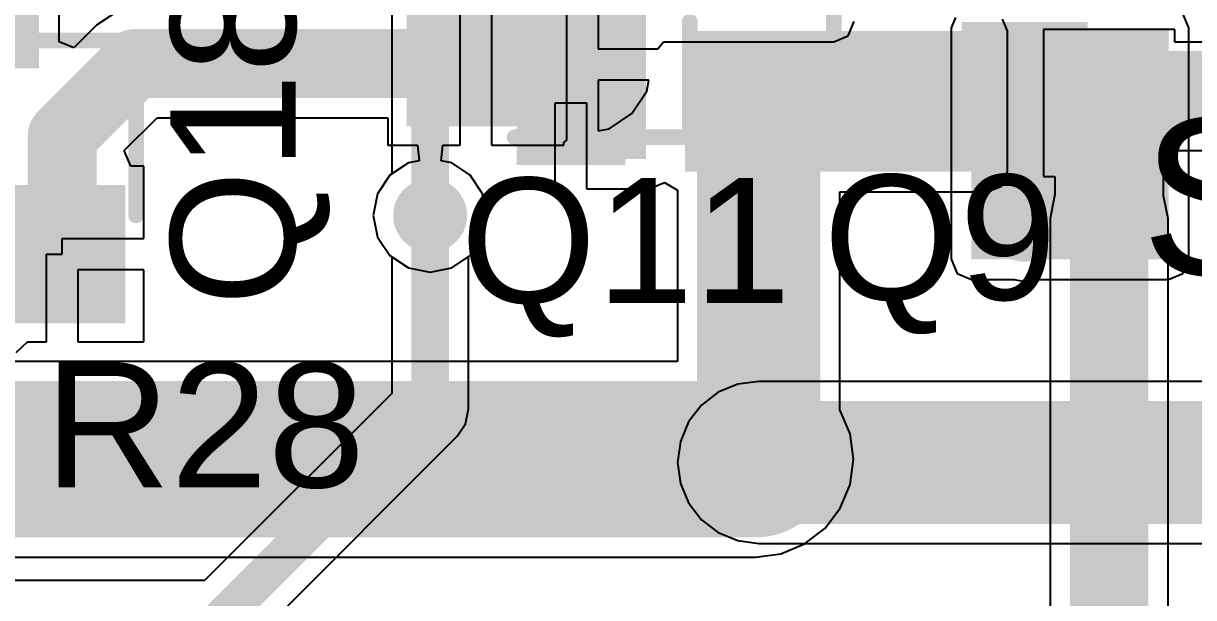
# Model space of a CAD drawing. Header units: millimetres. Extents: x 0 to 214, y 0 to 214.
# Drawn here: x 5.012 to 5.386, y 0.5388 to 0.7224 of the extents above; entities that cross this region are included whole.
import ezdxf

# ---------------------------------------------------------------- set-up
doc = ezdxf.new("R2010")
doc.units = ezdxf.units.MM
doc.header["$MEASUREMENT"] = 0
for name, color, linetype in [('BottomLayer', 5, 'Continuous'), ('BottomPaste', 16, 'Continuous'), ('BottomSolder', 6, 'Continuous'), ('TopLayer', 1, 'Continuous'), ('TopOverlay', 2, 'Continuous'), ('TopPaste', 8, 'Continuous'), ('TopSolder', 216, 'Continuous'), ('ViaHoleLayer', 16, 'Continuous')]:
    doc.layers.add(name, color=color, linetype=linetype)
doc.styles.add('Arial', font='', dxfattribs={"height": 0.2})
doc.styles.get('Arial').set_extended_font_data('Arial')

# ---------------------------------------------------------------- blocks, each defined once
blk = doc.blocks.new('SOT_23_45')
at = {"layer": 'TopLayer'}
for points in [[(-0.01614, 0.05748), (0.01614, 0.05748), (0.01614, 0.02126), (-0.01614, 0.02126)], [(-0.05354, -0.02126), (-0.02126, -0.02126), (-0.02126, -0.05748), (-0.05354, -0.05748)], [(0.02126, -0.02126), (0.05354, -0.02126), (0.05354, -0.05748), (0.02126, -0.05748)]]:
    blk.add_hatch(color=1, dxfattribs=at).paths.add_polyline_path(points)
at = {"layer": 'TopPaste'}
for points in [[(-0.01614, 0.05748), (0.01614, 0.05748), (0.01614, 0.02126), (-0.01614, 0.02126)], [(-0.05354, -0.02126), (-0.02126, -0.02126), (-0.02126, -0.05748), (-0.05354, -0.05748)], [(0.02126, -0.02126), (0.05354, -0.02126), (0.05354, -0.05748), (0.02126, -0.05748)]]:
    blk.add_hatch(color=8, dxfattribs=at).paths.add_polyline_path(points)
at = {"layer": 'TopSolder'}
for points in [[(-0.02014, 0.06148), (0.02014, 0.06148), (0.02014, 0.01726), (-0.02014, 0.01726)], [(-0.05754, -0.01726), (-0.01726, -0.01726), (-0.01726, -0.06148), (-0.05754, -0.06148)], [(0.01726, -0.01726), (0.05754, -0.01726), (0.05754, -0.06148), (0.01726, -0.06148)]]:
    blk.add_hatch(color=216, dxfattribs=at).paths.add_polyline_path(points)
at = {"layer": 'TopOverlay', "const_width": 0.005}
for points in [[(-0.061, -0.027), (-0.061, 0.029)], [(-0.061, 0.029), (-0.024, 0.029)], [(0.024, 0.029), (0.061, 0.029)], [(0.061, -0.027), (0.061, 0.029)], [(-0.013, -0.029), (0.013, -0.029)]]:
    blk.add_lwpolyline(points, dxfattribs=at)
at = {"layer": 'TopOverlay'}
for points, const_width in [([(-0.06225, 0.029, 1), (-0.05975, 0.029, 1)], 0.0025), ([(-0.06225, 0.029, 1), (-0.05975, 0.029, 1)], 0.0025), ([(-0.02525, 0.029, 1), (-0.02275, 0.029, 1)], 0.0025), ([(0.02275, 0.029, 1), (0.02525, 0.029, 1)], 0.0025), ([(0.05975, 0.029, 1), (0.06225, 0.029, 1)], 0.0025), ([(0.05975, 0.029, 1), (0.06225, 0.029, 1)], 0.0025), ([(-0.06225, -0.027, 1), (-0.05975, -0.027, 1)], 0.0025), ([(0.05975, -0.027, 1), (0.06225, -0.027, 1)], 0.0025), ([(-0.01425, -0.029, 1), (-0.01175, -0.029, 1)], 0.0025), ([(0.01175, -0.029, 1), (0.01425, -0.029, 1)], 0.0025), ([(-0.06439, -0.045, 1), (-0.07161, -0.045, 1)], 0.01), ([(-0.07411, -0.045, 1), (-0.06911, -0.045, 1)], 0.005), ([(-0.06689, -0.045, 1), (-0.06189, -0.045, 1)], 0.005)]:
    blk.add_lwpolyline(points, format="xyb", close=True, dxfattribs=dict(at, const_width=const_width))
blk = doc.blocks.new('SOT_23_160')
at = {"layer": 'TopLayer'}
for points in [[(-0.01614, 0.05748), (0.01614, 0.05748), (0.01614, 0.02126), (-0.01614, 0.02126)], [(-0.05354, -0.02126), (-0.02126, -0.02126), (-0.02126, -0.05748), (-0.05354, -0.05748)], [(0.02126, -0.02126), (0.05354, -0.02126), (0.05354, -0.05748), (0.02126, -0.05748)]]:
    blk.add_hatch(color=1, dxfattribs=at).paths.add_polyline_path(points)
at = {"layer": 'TopPaste'}
for points in [[(-0.01614, 0.05748), (0.01614, 0.05748), (0.01614, 0.02126), (-0.01614, 0.02126)], [(-0.05354, -0.02126), (-0.02126, -0.02126), (-0.02126, -0.05748), (-0.05354, -0.05748)], [(0.02126, -0.02126), (0.05354, -0.02126), (0.05354, -0.05748), (0.02126, -0.05748)]]:
    blk.add_hatch(color=8, dxfattribs=at).paths.add_polyline_path(points)
at = {"layer": 'TopSolder'}
for points in [[(-0.02014, 0.06148), (0.02014, 0.06148), (0.02014, 0.01726), (-0.02014, 0.01726)], [(-0.05754, -0.01726), (-0.01726, -0.01726), (-0.01726, -0.06148), (-0.05754, -0.06148)], [(0.01726, -0.01726), (0.05754, -0.01726), (0.05754, -0.06148), (0.01726, -0.06148)]]:
    blk.add_hatch(color=216, dxfattribs=at).paths.add_polyline_path(points)
at = {"layer": 'TopOverlay', "const_width": 0.005}
for points in [[(-0.024, 0.029), (-0.061, 0.029)], [(-0.061, -0.027), (-0.061, 0.029)], [(0.061, 0.029), (0.024, 0.029)], [(0.061, -0.027), (0.061, 0.029)], [(0.013, -0.029), (-0.013, -0.029)]]:
    blk.add_lwpolyline(points, dxfattribs=at)
at = {"layer": 'TopOverlay'}
for points, const_width in [([(-0.06225, 0.029, 1), (-0.05975, 0.029, 1)], 0.0025), ([(-0.06225, 0.029, 1), (-0.05975, 0.029, 1)], 0.0025), ([(-0.02525, 0.029, 1), (-0.02275, 0.029, 1)], 0.0025), ([(0.02275, 0.029, 1), (0.02525, 0.029, 1)], 0.0025), ([(0.05975, 0.029, 1), (0.06225, 0.029, 1)], 0.0025), ([(0.05975, 0.029, 1), (0.06225, 0.029, 1)], 0.0025), ([(-0.06225, -0.027, 1), (-0.05975, -0.027, 1)], 0.0025), ([(0.05975, -0.027, 1), (0.06225, -0.027, 1)], 0.0025), ([(-0.01425, -0.029, 1), (-0.01175, -0.029, 1)], 0.0025), ([(0.01175, -0.029, 1), (0.01425, -0.029, 1)], 0.0025), ([(-0.06439, -0.045, 1), (-0.07161, -0.045, 1)], 0.01), ([(-0.07411, -0.045, 1), (-0.06911, -0.045, 1)], 0.005), ([(-0.06689, -0.045, 1), (-0.06189, -0.045, 1)], 0.005)]:
    blk.add_lwpolyline(points, format="xyb", close=True, dxfattribs=dict(at, const_width=const_width))
blk = doc.blocks.new('SOT_23_260')
at = {"layer": 'TopLayer'}
for points in [[(-0.01614, 0.05748), (0.01614, 0.05748), (0.01614, 0.02126), (-0.01614, 0.02126)], [(-0.05354, -0.02126), (-0.02126, -0.02126), (-0.02126, -0.05748), (-0.05354, -0.05748)], [(0.02126, -0.02126), (0.05354, -0.02126), (0.05354, -0.05748), (0.02126, -0.05748)]]:
    blk.add_hatch(color=1, dxfattribs=at).paths.add_polyline_path(points)
at = {"layer": 'TopPaste'}
for points in [[(-0.01614, 0.05748), (0.01614, 0.05748), (0.01614, 0.02126), (-0.01614, 0.02126)], [(-0.05354, -0.02126), (-0.02126, -0.02126), (-0.02126, -0.05748), (-0.05354, -0.05748)], [(0.02126, -0.02126), (0.05354, -0.02126), (0.05354, -0.05748), (0.02126, -0.05748)]]:
    blk.add_hatch(color=8, dxfattribs=at).paths.add_polyline_path(points)
at = {"layer": 'TopSolder'}
for points in [[(-0.02014, 0.06148), (0.02014, 0.06148), (0.02014, 0.01726), (-0.02014, 0.01726)], [(-0.05754, -0.01726), (-0.01726, -0.01726), (-0.01726, -0.06148), (-0.05754, -0.06148)], [(0.01726, -0.01726), (0.05754, -0.01726), (0.05754, -0.06148), (0.01726, -0.06148)]]:
    blk.add_hatch(color=216, dxfattribs=at).paths.add_polyline_path(points)
at = {"layer": 'TopOverlay', "const_width": 0.005}
for points in [[(-0.024, 0.029), (-0.061, 0.029)], [(-0.061, 0.029), (-0.061, -0.027)], [(0.061, 0.029), (0.024, 0.029)], [(0.061, 0.029), (0.061, -0.027)], [(0.013, -0.029), (-0.013, -0.029)]]:
    blk.add_lwpolyline(points, dxfattribs=at)
at = {"layer": 'TopOverlay'}
for points, const_width in [([(-0.06225, 0.029, 1), (-0.05975, 0.029, 1)], 0.0025), ([(-0.06225, 0.029, 1), (-0.05975, 0.029, 1)], 0.0025), ([(-0.02525, 0.029, 1), (-0.02275, 0.029, 1)], 0.0025), ([(0.02275, 0.029, 1), (0.02525, 0.029, 1)], 0.0025), ([(0.05975, 0.029, 1), (0.06225, 0.029, 1)], 0.0025), ([(0.05975, 0.029, 1), (0.06225, 0.029, 1)], 0.0025), ([(-0.06225, -0.027, 1), (-0.05975, -0.027, 1)], 0.0025), ([(0.05975, -0.027, 1), (0.06225, -0.027, 1)], 0.0025), ([(-0.01425, -0.029, 1), (-0.01175, -0.029, 1)], 0.0025), ([(0.01175, -0.029, 1), (0.01425, -0.029, 1)], 0.0025), ([(-0.06439, -0.045, 1), (-0.07161, -0.045, 1)], 0.01), ([(-0.07411, -0.045, 1), (-0.06911, -0.045, 1)], 0.005), ([(-0.06689, -0.045, 1), (-0.06189, -0.045, 1)], 0.005)]:
    blk.add_lwpolyline(points, format="xyb", close=True, dxfattribs=dict(at, const_width=const_width))
blk = doc.blocks.new('RES_0603_B_295')
at = {"layer": 'BottomLayer'}
for points in [[(-0.045, -0.0175), (-0.045, 0.0175), (-0.015, 0.0175), (-0.015, -0.0175)], [(0.015, -0.0175), (0.015, 0.0175), (0.045, 0.0175), (0.045, -0.0175)]]:
    blk.add_hatch(color=5, dxfattribs=at).paths.add_polyline_path(points)
at = {"layer": 'BottomPaste'}
for points in [[(-0.045, -0.0175), (-0.045, 0.0175), (-0.015, 0.0175), (-0.015, -0.0175)], [(0.015, -0.0175), (0.015, 0.0175), (0.045, 0.0175), (0.045, -0.0175)]]:
    blk.add_hatch(color=16, dxfattribs=at).paths.add_polyline_path(points)
at = {"layer": 'BottomSolder'}
for points in [[(-0.049, -0.0215), (-0.049, 0.0215), (-0.011, 0.0215), (-0.011, -0.0215)], [(0.011, -0.0215), (0.011, 0.0215), (0.049, 0.0215), (0.049, -0.0215)]]:
    blk.add_hatch(color=6, dxfattribs=at).paths.add_polyline_path(points)
blk = doc.blocks.new('C__0603_B_342')
at = {"layer": 'BottomLayer'}
for points in [[(-0.045, -0.0175), (-0.045, 0.0175), (-0.015, 0.0175), (-0.015, -0.0175)], [(0.015, -0.0175), (0.015, 0.0175), (0.045, 0.0175), (0.045, -0.0175)]]:
    blk.add_hatch(color=5, dxfattribs=at).paths.add_polyline_path(points)
at = {"layer": 'BottomPaste'}
for points in [[(-0.045, -0.0175), (-0.045, 0.0175), (-0.015, 0.0175), (-0.015, -0.0175)], [(0.015, -0.0175), (0.015, 0.0175), (0.045, 0.0175), (0.045, -0.0175)]]:
    blk.add_hatch(color=16, dxfattribs=at).paths.add_polyline_path(points)
at = {"layer": 'BottomSolder'}
for points in [[(-0.04736, -0.01986), (-0.04736, 0.01986), (-0.01264, 0.01986), (-0.01264, -0.01986)], [(0.01264, -0.01986), (0.01264, 0.01986), (0.04736, 0.01986), (0.04736, -0.01986)]]:
    blk.add_hatch(color=6, dxfattribs=at).paths.add_polyline_path(points)

msp = doc.modelspace()

# ---------------------------------------------------------------- hatches: boundary and pattern name
at = {"layer": 'BottomLayer'}
for points in [[(5.172, 0.679), (5.211, 0.679), (5.211, 0.7705), (5.172, 0.7705)], [(5.2235, 0.675), (5.32, 0.675), (5.32, 0.72), (5.2235, 0.72)]]:
    msp.add_hatch(color=5, dxfattribs=at).paths.add_polyline_path(points)
h = msp.add_hatch(color=5, dxfattribs=at)
edge = h.paths.add_edge_path()
edge.add_arc((5.1907, 0.7093), 0.01181, 0, 360)
h = msp.add_hatch(color=5, dxfattribs=at)
edge = h.paths.add_edge_path()
edge.add_arc((5.142, 0.661), 0.01181, 0, 360)
h = msp.add_hatch(color=5, dxfattribs=at)
edge = h.paths.add_edge_path()
edge.add_arc((5.359, 0.66), 0.01181, 0, 360)
h = msp.add_hatch(color=5, dxfattribs=at)
edge = h.paths.add_edge_path()
edge.add_arc((5.247, 0.582), 0.01181, 0, 360)
at = {"layer": 'BottomSolder'}
h = msp.add_hatch(color=6, dxfattribs=at)
edge = h.paths.add_edge_path()
edge.add_arc((5.1907, 0.7093), 0.00591, 0, 360)
h = msp.add_hatch(color=6, dxfattribs=at)
edge = h.paths.add_edge_path()
edge.add_arc((5.142, 0.661), 0.00591, 0, 360)
h = msp.add_hatch(color=6, dxfattribs=at)
edge = h.paths.add_edge_path()
edge.add_arc((5.359, 0.66), 0.00591, 0, 360)
h = msp.add_hatch(color=6, dxfattribs=at)
edge = h.paths.add_edge_path()
edge.add_arc((5.247, 0.582), 0.00591, 0, 360)
at = {"layer": 'TopLayer'}
for points in [[(4.97, 0.708), (5.017, 0.708), (5.017, 0.798), (4.97, 0.798)], [(5.315, 0.647), (5.378, 0.647), (5.378, 0.721), (5.315, 0.721)]]:
    msp.add_hatch(color=1, dxfattribs=at).paths.add_polyline_path(points)
h = msp.add_hatch(color=1, dxfattribs=at)
edge = h.paths.add_edge_path()
edge.add_arc((5.1907, 0.7093), 0.01181, 0, 360)
h = msp.add_hatch(color=1, dxfattribs=at)
edge = h.paths.add_edge_path()
edge.add_arc((5.142, 0.661), 0.01181, 0, 360)
h = msp.add_hatch(color=1, dxfattribs=at)
edge = h.paths.add_edge_path()
edge.add_arc((5.359, 0.66), 0.01181, 0, 360)
h = msp.add_hatch(color=1, dxfattribs=at)
edge = h.paths.add_edge_path()
edge.add_arc((5.247, 0.582), 0.01181, 0, 360)
at = {"layer": 'TopSolder'}
h = msp.add_hatch(color=216, dxfattribs=at)
edge = h.paths.add_edge_path()
edge.add_arc((5.1907, 0.7093), 0.00591, 0, 360)
h = msp.add_hatch(color=216, dxfattribs=at)
edge = h.paths.add_edge_path()
edge.add_arc((5.142, 0.661), 0.00591, 0, 360)
h = msp.add_hatch(color=216, dxfattribs=at)
edge = h.paths.add_edge_path()
edge.add_arc((5.359, 0.66), 0.00591, 0, 360)
h = msp.add_hatch(color=216, dxfattribs=at)
edge = h.paths.add_edge_path()
edge.add_arc((5.247, 0.582), 0.00591, 0, 360)
at = {"layer": 'ViaHoleLayer'}
h = msp.add_hatch(color=16, dxfattribs=at)
edge = h.paths.add_edge_path()
edge.add_arc((5.1907, 0.7093), 0.00591, 0, 360)
h = msp.add_hatch(color=16, dxfattribs=at)
edge = h.paths.add_edge_path()
edge.add_arc((5.142, 0.661), 0.00591, 0, 360)
h = msp.add_hatch(color=16, dxfattribs=at)
edge = h.paths.add_edge_path()
edge.add_arc((5.359, 0.66), 0.00591, 0, 360)
h = msp.add_hatch(color=16, dxfattribs=at)
edge = h.paths.add_edge_path()
edge.add_arc((5.247, 0.582), 0.00591, 0, 360)

# ---------------------------------------------------------------- linework, layer by layer
at = {"layer": 'BottomLayer'}
for p, q in [((5.12976, 0.728), (5.12976, 0.67425)), ((5.32649, 0.72), (5.32494, 0.72375)), ((5.32649, 0.675), (5.32649, 0.72)), ((5.38, 0.7205), (5.338, 0.7205)), ((5.338, 0.7205), (5.338, 0.6735)), ((5.38, 0.71639), (5.38, 0.7205)), ((5.39393, 0.71639), (5.38, 0.71639)), ((5.182, 0.6695), (5.182, 0.697)), ((5.182, 0.697), (5.192, 0.697)), ((5.192, 0.697), (5.192, 0.6695)), ((5.38, 0.6735), (5.38, 0.68172)), ((5.38, 0.68172), (5.40111, 0.68172)), ((5.12916, 0.67384), (5.12522, 0.66795)), ((5.12976, 0.67425), (5.12916, 0.67384)), ((5.32459, 0.67041), (5.32649, 0.675)), ((5.338, 0.6735), (5.34167, 0.6735)), ((5.34167, 0.6735), (5.34167, 0.66736)), ((5.37633, 0.66736), (5.37633, 0.6735)), ((5.37633, 0.6735), (5.38, 0.6735)), ((5.15924, 0.66564), (5.1633, 0.6695)), ((5.1633, 0.6695), (5.182, 0.6695)), ((5.192, 0.6695), (5.212, 0.6695)), ((5.212, 0.6695), (5.21692, 0.67149)), ((5.212, 0.6695), (5.212, 0.6695)), ((5.21692, 0.67149), (5.22109, 0.66907)), ((5.32, 0.66851), (5.32459, 0.67041)), ((5.12522, 0.66795), (5.12384, 0.661)), ((5.22109, 0.66907), (5.22109, 0.61427)), ((5.27291, 0.59886), (5.27291, 0.66851)), ((5.27291, 0.66851), (5.32, 0.66851)), ((5.34157, 0.66722), (5.34014, 0.66)), ((5.34167, 0.66736), (5.34157, 0.66722)), ((5.37643, 0.66722), (5.37633, 0.66736)), ((5.37786, 0.66), (5.37643, 0.66722)), ((5.16016, 0.661), (5.15924, 0.66564)), ((5.12384, 0.661), (5.12522, 0.65405)), ((5.15878, 0.65405), (5.16016, 0.661)), ((5.34014, 0.66), (5.34014, 0.52181)), ((5.37786, 0.514), (5.37786, 0.66)), ((5.12522, 0.65405), (5.12916, 0.64816)), ((5.15484, 0.64816), (5.15878, 0.65405)), ((5.12916, 0.64816), (5.13505, 0.64422)), ((5.14895, 0.64422), (5.15484, 0.64816)), ((5.13505, 0.64422), (5.142, 0.64284)), ((5.142, 0.64284), (5.14895, 0.64422)), ((5.22109, 0.61427), (5.00202, 0.61427)), ((5.27308, 0.59863), (5.27291, 0.59886)), ((5.2762, 0.59109), (5.27308, 0.59863)), ((5.27727, 0.583), (5.2762, 0.59109)), ((5.2762, 0.57491), (5.27727, 0.583)), ((5.27308, 0.56737), (5.2762, 0.57491)), ((5.26811, 0.56089), (5.27308, 0.56737)), ((5.26163, 0.55592), (5.26811, 0.56089)), ((5.25409, 0.5528), (5.26163, 0.55592)), ((4.887, 0.55173), (5.246, 0.55173)), ((5.246, 0.55173), (5.25409, 0.5528))]:
    msp.add_line(p, q, dxfattribs=at)
for points, const_width in [([(5.142, 0.661), (5.142, 0.749)], 0.012), ([(5.247, 0.582), (5.247, 0.697)], 0.03937), ([(5.359, 0.69906), (5.40111, 0.69906)], 0.022), ([(5.359, 0.66), (5.359, 0.697)], 0.022), ([(5.359, 0.514), (5.359, 0.66)], 0.025), ([(4.887, 0.583), (5.246, 0.583)], 0.05)]:
    msp.add_lwpolyline(points, dxfattribs=dict(at, const_width=const_width))
for points, const_width in [([(5.23716, 0.697, 1), (5.25684, 0.697, 1)], 0.01969), ([(5.3535, 0.69906, 1), (5.3645, 0.69906, 1)], 0.011), ([(5.3535, 0.697, 1), (5.3645, 0.697, 1)], 0.011), ([(5.35275, 0.66, 1), (5.36525, 0.66, 1)], 0.0125), ([(5.3535, 0.66, 1), (5.3645, 0.66, 1)], 0.011), ([(5.139, 0.661, 1), (5.145, 0.661, 1)], 0.006), ([(5.2335, 0.583, 1), (5.2585, 0.583, 1)], 0.025), ([(5.23716, 0.582, 1), (5.25684, 0.582, 1)], 0.01969)]:
    msp.add_lwpolyline(points, format="xyb", close=True, dxfattribs=dict(at, const_width=const_width))
at = {"layer": 'TopLayer'}
for p, q in [((5.02349, 0.71654), (5.02349, 0.798)), ((5.15163, 0.7096), (5.15163, 0.73574)), ((5.16163, 0.73574), (5.16163, 0.7096)), ((5.1857, 0.7093), (5.1857, 0.7335)), ((5.1957, 0.73054), (5.1957, 0.7143)), ((5.04097, 0.72561), (5.03534, 0.72185)), ((5.38449, 0.721), (5.38259, 0.72559)), ((5.03534, 0.72185), (5.02811, 0.71463)), ((5.27559, 0.71841), (5.27749, 0.723)), ((5.30986, 0.72427), (5.30851, 0.721)), ((5.271, 0.71651), (5.27559, 0.71841)), ((5.30851, 0.721), (5.30851, 0.647)), ((5.38449, 0.647), (5.38449, 0.721)), ((5.02811, 0.71463), (5.02349, 0.71654)), ((5.21479, 0.7143), (5.2166, 0.71651)), ((5.2166, 0.71651), (5.271, 0.71651)), ((5.1957, 0.7143), (5.21479, 0.7143)), ((5.15163, 0.68346), (5.15163, 0.7096)), ((5.16163, 0.7096), (5.16163, 0.68346)), ((5.1857, 0.68509), (5.1857, 0.7093)), ((5.21194, 0.7043), (5.1957, 0.7043)), ((5.1957, 0.7043), (5.1957, 0.68806)), ((5.21125, 0.70079), (5.21194, 0.7043)), ((5.20643, 0.69357), (5.21125, 0.70079)), ((5.04425, 0.68174), (5.05478, 0.69227)), ((5.05478, 0.69227), (5.12852, 0.69227)), ((5.12852, 0.69227), (5.12852, 0.68346)), ((5.19921, 0.68875), (5.20643, 0.69357)), ((5.1957, 0.68806), (5.19921, 0.68875)), ((5.18474, 0.68431), (5.1857, 0.68509)), ((5.04632, 0.67674), (5.04425, 0.68174)), ((5.12852, 0.68346), (5.13797, 0.68346)), ((5.13797, 0.68346), (5.13846, 0.67846)), ((5.14554, 0.67846), (5.14603, 0.68346)), ((5.14603, 0.68346), (5.15163, 0.68346)), ((5.16163, 0.68346), (5.18474, 0.68346)), ((5.18474, 0.68346), (5.18474, 0.68431)), ((5.13505, 0.67778), (5.12916, 0.67384)), ((5.13846, 0.67846), (5.13505, 0.67778)), ((5.14895, 0.67778), (5.14554, 0.67846)), ((5.15484, 0.67384), (5.14895, 0.67778)), ((5.05054, 0.67674), (5.04632, 0.67674)), ((5.05054, 0.65363), (5.05054, 0.67674)), ((5.12916, 0.67384), (5.12522, 0.66795)), ((5.15878, 0.66795), (5.15484, 0.67384)), ((5.12522, 0.66795), (5.12384, 0.661)), ((5.16016, 0.661), (5.15878, 0.66795)), ((5.12384, 0.661), (5.12522, 0.65405)), ((5.15878, 0.65405), (5.16016, 0.661)), ((5.0244, 0.64863), (5.0244, 0.65363)), ((5.0244, 0.65363), (5.05054, 0.65363)), ((5.12522, 0.65405), (5.12916, 0.64816)), ((5.15484, 0.64816), (5.15878, 0.65405)), ((5.0194, 0.62052), (5.0194, 0.64863)), ((5.0194, 0.64863), (5.0244, 0.64863)), ((5.12916, 0.64816), (5.12976, 0.64775)), ((5.12976, 0.64775), (5.12976, 0.60407)), ((5.15424, 0.64775), (5.15484, 0.64816)), ((5.15424, 0.599), (5.15424, 0.64775)), ((5.30851, 0.647), (5.31041, 0.64241)), ((5.38259, 0.64241), (5.38449, 0.647)), ((5.05054, 0.64363), (5.0294, 0.64363)), ((5.0294, 0.64363), (5.0294, 0.62052)), ((5.05054, 0.62052), (5.05054, 0.64363)), ((5.31041, 0.64241), (5.315, 0.64051)), ((5.315, 0.64051), (5.32867, 0.64051)), ((5.32867, 0.64051), (5.332, 0.63984)), ((5.332, 0.63984), (5.33533, 0.64051)), ((5.33533, 0.64051), (5.378, 0.64051)), ((5.378, 0.64051), (5.38259, 0.64241)), ((5.00969, 0.61719), (5.01331, 0.62052)), ((5.01331, 0.62052), (5.0194, 0.62052)), ((5.0294, 0.62052), (5.05054, 0.62052)), ((5.24029, 0.60702), (5.23405, 0.60444)), ((5.247, 0.60791), (5.24029, 0.60702)), ((5.575, 0.60791), (5.247, 0.60791)), ((5.12976, 0.60407), (5.06993, 0.54424)), ((5.23405, 0.60444), (5.22868, 0.60032)), ((5.1533, 0.59432), (5.15424, 0.599)), ((5.22868, 0.60032), (5.22456, 0.59495)), ((5.22456, 0.59495), (5.22198, 0.58871)), ((5.15065, 0.59035), (5.1533, 0.59432)), ((5.08365, 0.52335), (5.15065, 0.59035)), ((5.22198, 0.58871), (5.22109, 0.582)), ((5.22109, 0.582), (5.22198, 0.57529)), ((5.22198, 0.57529), (5.22456, 0.56905)), ((5.22456, 0.56905), (5.22868, 0.56368)), ((5.22868, 0.56368), (5.23405, 0.55956)), ((5.23405, 0.55956), (5.24029, 0.55698)), ((5.24029, 0.55698), (5.247, 0.55609)), ((5.247, 0.55609), (5.575, 0.55609)), ((5.06993, 0.54424), (4.53507, 0.54424))]:
    msp.add_line(p, q, dxfattribs=at)
for points, const_width in [([(5.0244, 0.6864), (5.0476, 0.7096)], 0.022), ([(5.0476, 0.7096), (5.15663, 0.7096)], 0.022), ([(5.15663, 0.7096), (5.15693, 0.7093)], 0.022), ([(5.15693, 0.7093), (5.1907, 0.7093)], 0.022), ([(5.332, 0.66), (5.332, 0.70074)], 0.022), ([(5.0244, 0.64863), (5.0244, 0.6864)], 0.022), ([(5.32918, 0.66), (5.332, 0.66)], 0.022), ([(5.32918, 0.66), (5.332, 0.65718)], 0.022), ([(5.332, 0.65718), (5.332, 0.66)], 0.022), ([(5.332, 0.66), (5.359, 0.66)], 0.022), ([(5.142, 0.599), (5.142, 0.661)], 0.012), ([(5.075, 0.532), (5.142, 0.599)], 0.012), ([(5.247, 0.582), (5.575, 0.582)], 0.03937)]:
    msp.add_lwpolyline(points, dxfattribs=dict(at, const_width=const_width))
for points, const_width in [([(5.0421, 0.7096, 1), (5.0531, 0.7096, 1)], 0.011), ([(5.0421, 0.7096, 1), (5.0531, 0.7096, 1)], 0.011), ([(5.15113, 0.7096, 1), (5.16213, 0.7096, 1)], 0.011), ([(5.15113, 0.7096, 1), (5.16213, 0.7096, 1)], 0.011), ([(5.15143, 0.7093, 1), (5.16243, 0.7093, 1)], 0.011), ([(5.15143, 0.7093, 1), (5.16243, 0.7093, 1)], 0.011), ([(5.1852, 0.7093, 1), (5.1962, 0.7093, 1)], 0.011), ([(5.3265, 0.70074, 1), (5.3375, 0.70074, 1)], 0.011), ([(5.0189, 0.6864, 1), (5.0299, 0.6864, 1)], 0.011), ([(5.0189, 0.6864, 1), (5.0299, 0.6864, 1)], 0.011), ([(5.32368, 0.66, 1), (5.33468, 0.66, 1)], 0.011), ([(5.32368, 0.66, 1), (5.33468, 0.66, 1)], 0.011), ([(5.3265, 0.66, 1), (5.3375, 0.66, 1)], 0.011), ([(5.3265, 0.66, 1), (5.3375, 0.66, 1)], 0.011), ([(5.3265, 0.66, 1), (5.3375, 0.66, 1)], 0.011), ([(5.3265, 0.66, 1), (5.3375, 0.66, 1)], 0.011), ([(5.3535, 0.66, 1), (5.3645, 0.66, 1)], 0.011), ([(5.139, 0.661, 1), (5.145, 0.661, 1)], 0.006), ([(5.3265, 0.65718, 1), (5.3375, 0.65718, 1)], 0.011), ([(5.3265, 0.65718, 1), (5.3375, 0.65718, 1)], 0.011), ([(5.0189, 0.64863, 1), (5.0299, 0.64863, 1)], 0.011), ([(5.139, 0.599, 1), (5.145, 0.599, 1)], 0.006), ([(5.139, 0.599, 1), (5.145, 0.599, 1)], 0.006), ([(5.23716, 0.582, 1), (5.25684, 0.582, 1)], 0.01969)]:
    msp.add_lwpolyline(points, format="xyb", close=True, dxfattribs=dict(at, const_width=const_width))

# ---------------------------------------------------------------- block references
for name, p, rotation in [('SOT_23_160', (5.196, 0.747), 270), ('SOT_23_260', (5.332, 0.74011), 180), ('RES_0603_B_295', (5.329, 0.697), 180), ('C__0603_B_342', (5.217, 0.697), 180)]:
    msp.add_blockref(name, p, dxfattribs=dict(rotation=rotation))
msp.add_blockref('SOT_23_45', (4.987, 0.688))

# ---------------------------------------------------------------- texts
at = {"layer": 'TopOverlay', "style": 'Arial'}
msp.add_text('Q18', height=0.04, rotation=90, dxfattribs=at).set_placement((5.09899, 0.63202))
for s, height, p in [('SB8', 0.05, (5.36925, 0.64199)), ('Q11', 0.04, (5.15168, 0.63301)), ('Q9', 0.04, (5.26768, 0.63401)), ('R28', 0.04, (5.01868, 0.57401))]:
    msp.add_text(s, height=height, dxfattribs=at).set_placement(p)

doc.saveas('drawing.dxf')
